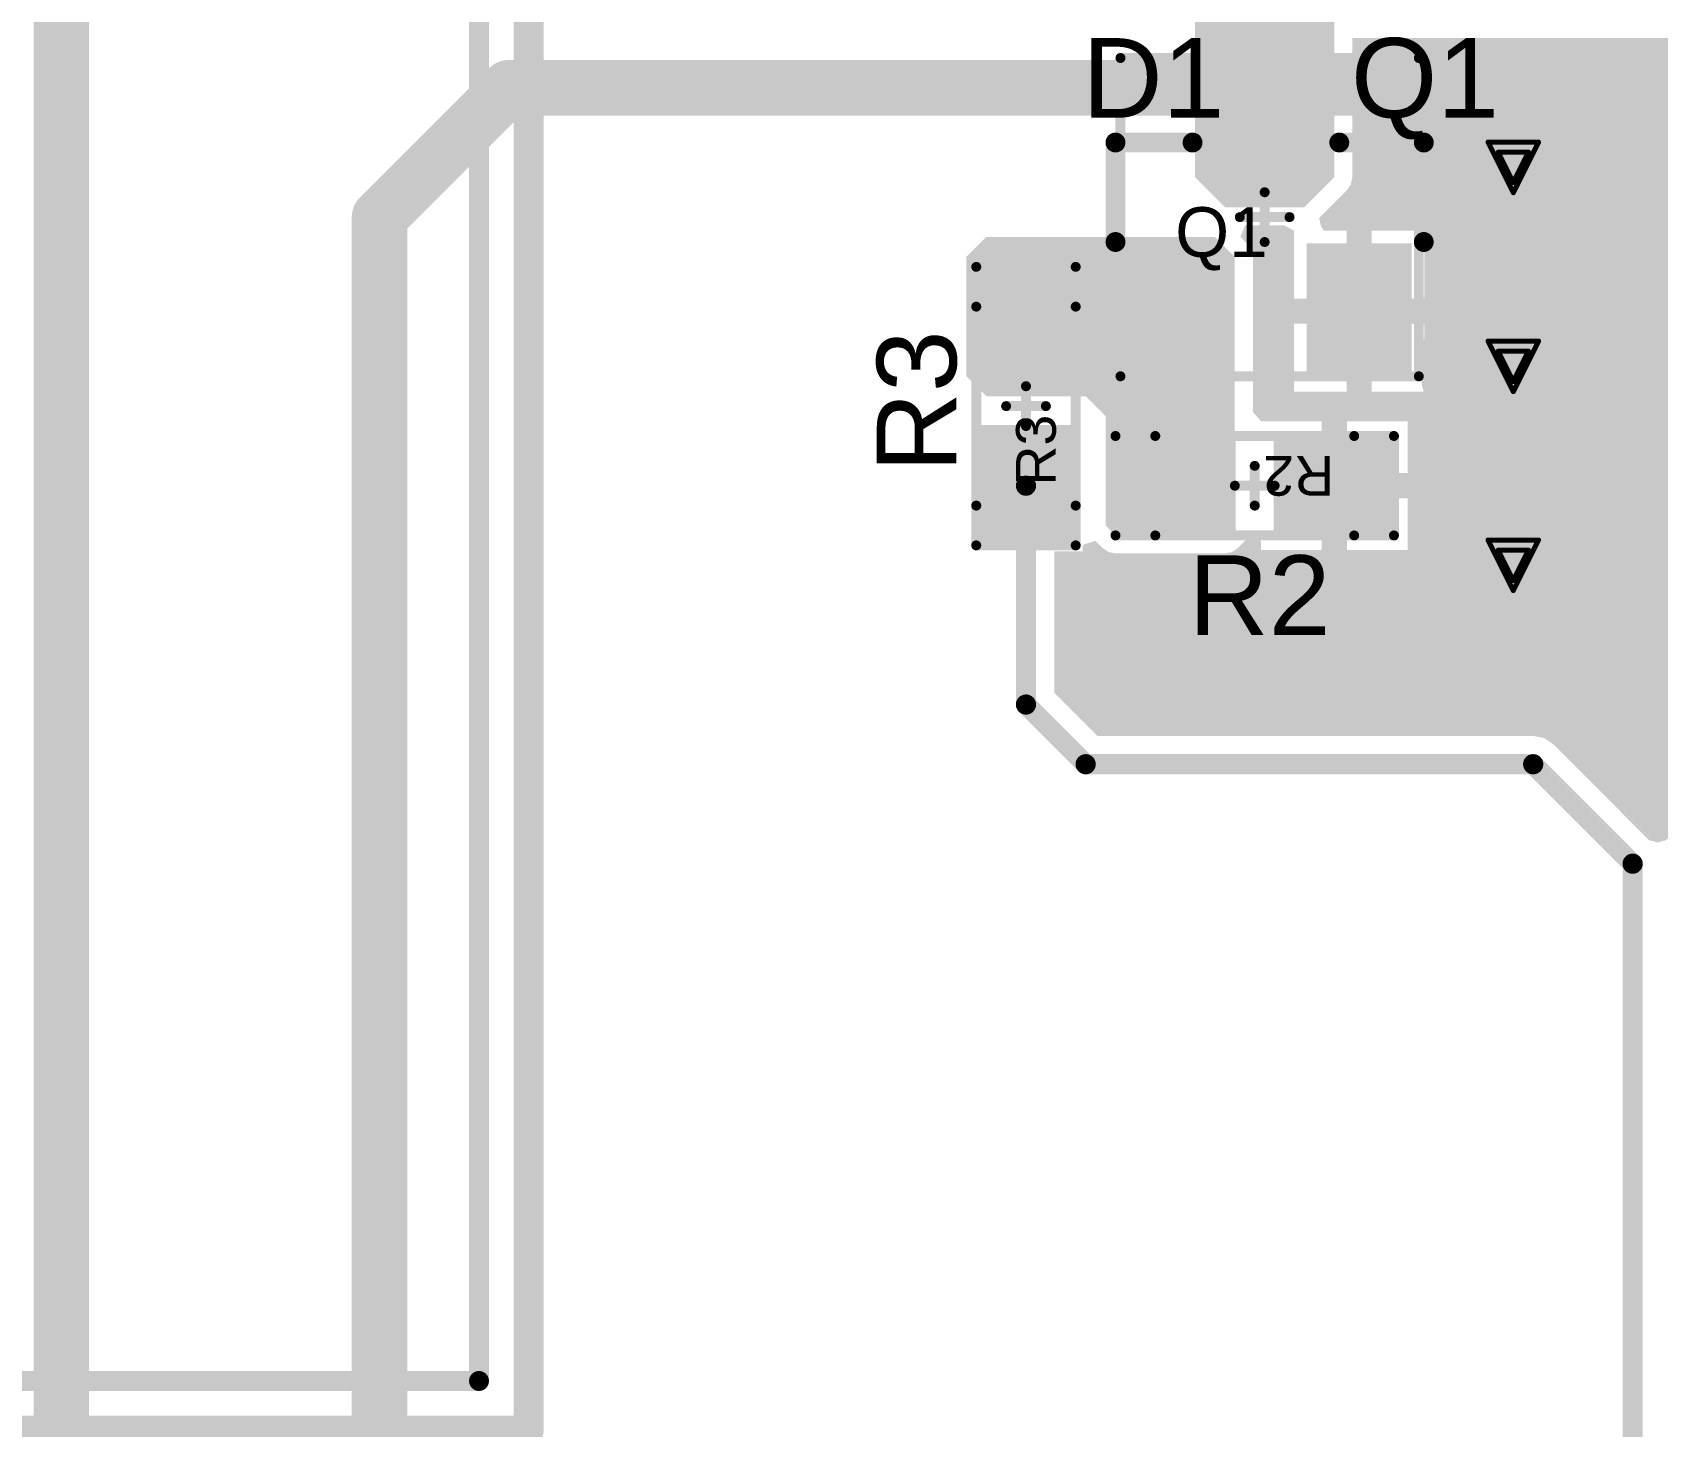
# Model space of a CAD drawing. Header units: inches. Extents: x -21 to 344, y -3 to 240.
# Drawn here: x 40.51 to 56.85, y 63.64 to 77.66 of the extents above; entities that cross this region are included whole.
import ezdxf

# ---------------------------------------------------------------- set-up
doc = ezdxf.new("R2010")
doc.units = ezdxf.units.IN
for name, color, linetype in [('Bottom 3D Body', 216, 'Continuous'), ('Bottom Layer', 5, 'Continuous'), ('Drill Drawing', 1, 'Continuous'), ('Int1 -GND)', 76, 'Continuous'), ('Int2 -PWR)', 16, 'Continuous'), ('Top Component Center', 76, 'Continuous'), ('Top Designator', 56, 'Continuous'), ('Top Layer', 1, 'Continuous'), ('Top Overlay', 2, 'Continuous'), ('Top Paste', 8, 'Continuous'), ('Top Solder', 216, 'Continuous'), ('Via Holes', 16, 'Continuous')]:
    doc.layers.add(name, color=color, linetype=linetype)
doc.styles.add('Arial', font='', dxfattribs={"height": 0.2})
doc.styles.get('Arial').set_extended_font_data('Arial')

# ---------------------------------------------------------------- blocks, each defined once
blk = doc.blocks.new('EI30_14')
at = {"layer": 'Top Component Center'}
for points in [[(16.00000102, -13.50000094, 0.1999996, 0.1999996, 0), (16.00000102, 13.50000094, 0.1999996, 0.1999996, 0)], [(-16.00000102, -13.50000094, 0.1999996, 0.1999996, 0), (16.00000102, -13.50000094, 0.1999996, 0.1999996, 0)]]:
    blk.add_lwpolyline(points, format="xyseb", dxfattribs=at)
blk.add_lwpolyline([(15.95000112, -13.50000094, 0.0999998, 0.0999998, 1), (16.05000092, -13.50000094, 0.0999998, 0.0999998, 1)], format="xyseb", close=True, dxfattribs=at)
blk.add_lwpolyline([(15.95000112, -13.50000094, 0.0999998, 0.0999998, 1), (16.05000092, -13.50000094, 0.0999998, 0.0999998, 1)], format="xyseb", close=True, dxfattribs=at)
at = {"layer": 'Top Designator'}
for points in [[(16.00000102, -13.50000094, 0.1999996, 0.1999996, 0), (16.00000102, 13.50000094, 0.1999996, 0.1999996, 0)], [(-16.00000102, -13.50000094, 0.1999996, 0.1999996, 0), (16.00000102, -13.50000094, 0.1999996, 0.1999996, 0)]]:
    blk.add_lwpolyline(points, format="xyseb", dxfattribs=at)
blk.add_lwpolyline([(15.95000112, -13.50000094, 0.0999998, 0.0999998, 1), (16.05000092, -13.50000094, 0.0999998, 0.0999998, 1)], format="xyseb", close=True, dxfattribs=at)
blk.add_lwpolyline([(15.95000112, -13.50000094, 0.0999998, 0.0999998, 1), (16.05000092, -13.50000094, 0.0999998, 0.0999998, 1)], format="xyseb", close=True, dxfattribs=at)
at = {"layer": 'Top Overlay'}
for points in [[(16.50000002, -13.99999994, 0.2999994, 0.2999994, 0), (16.50000002, 13.99999994, 0.2999994, 0.2999994, 0)], [(-16.50000002, -13.99999994, 0.2999994, 0.2999994, 0), (16.50000002, -13.99999994, 0.2999994, 0.2999994, 0)]]:
    blk.add_lwpolyline(points, format="xyseb", dxfattribs=at)
blk.add_lwpolyline([(16.42500144, -13.99999994, 0.1499997, 0.1499997, 1), (16.5749986, -13.99999994, 0.1499997, 0.1499997, 1)], format="xyseb", close=True, dxfattribs=at)
blk.add_lwpolyline([(16.42500144, -13.99999994, 0.1499997, 0.1499997, 1), (16.5749986, -13.99999994, 0.1499997, 0.1499997, 1)], format="xyseb", close=True, dxfattribs=at)
blk = doc.blocks.new('RES_0603_54')
at = {"layer": 'Top Layer'}
for points in [[(-1.2827, 0.3937), (-0.3175, 0.3937), (-0.3175, -0.3937), (-1.2827, -0.3937)], [(0.3175, 0.3937), (1.2827, 0.3937), (1.2827, -0.3937), (0.3175, -0.3937)]]:
    blk.add_hatch(color=1, dxfattribs=at).paths.add_polyline_path(points)
at = {"layer": 'Top Paste'}
for points in [[(-1.4097, 0.5206999999999999), (-0.1905, 0.5206999999999999), (-0.1905, -0.5206999999999999), (-1.4097, -0.5206999999999999)], [(0.1905, 0.5206999999999999), (1.4097, 0.5206999999999999), (1.4097, -0.5206999999999999), (0.1905, -0.5206999999999999)]]:
    blk.add_hatch(color=8, dxfattribs=at).paths.add_polyline_path(points)
at = {"layer": 'Top Solder'}
for points in [[(-1.3326999, 0.4436999), (-0.2675001, 0.4436999), (-0.2675001, -0.4436999), (-1.3326999, -0.4436999)], [(0.2675001, 0.4436999), (1.3326999, 0.4436999), (1.3326999, -0.4436999), (0.2675001, -0.4436999)]]:
    blk.add_hatch(color=216, dxfattribs=at).paths.add_polyline_path(points)
at = {"layer": 'Bottom 3D Body'}
for points in [[(-1.00000054, 0.499999, 0.0999998, 0.0999998, 0), (-1.00000054, -0.499999, 0.0999998, 0.0999998, 0)], [(-1.00000054, 0.499999, 0.0999998, 0.0999998, 0), (1.00000054, 0.499999, 0.0999998, 0.0999998, 0)], [(1.00000054, 0.499999, 0.0999998, 0.0999998, 0), (1.00000054, -0.499999, 0.0999998, 0.0999998, 0)], [(-1.00000054, -0.499999, 0.0999998, 0.0999998, 0), (1.00000054, -0.499999, 0.0999998, 0.0999998, 0)]]:
    blk.add_lwpolyline(points, format="xyseb", dxfattribs=at)
for points in [[(-1.02499922, 0.499999, 0.0499999, 0.0499999, 1), (-0.97500186, 0.499999, 0.0499999, 0.0499999, 1)], [(-1.02499922, 0.499999, 0.0499999, 0.0499999, 1), (-0.97500186, 0.499999, 0.0499999, 0.0499999, 1)], [(0.97500186, 0.499999, 0.0499999, 0.0499999, 1), (1.02499922, 0.499999, 0.0499999, 0.0499999, 1)], [(0.97500186, 0.499999, 0.0499999, 0.0499999, 1), (1.02499922, 0.499999, 0.0499999, 0.0499999, 1)], [(-1.02499922, -0.499999, 0.0499999, 0.0499999, 1), (-0.97500186, -0.499999, 0.0499999, 0.0499999, 1)], [(-1.02499922, -0.499999, 0.0499999, 0.0499999, 1), (-0.97500186, -0.499999, 0.0499999, 0.0499999, 1)], [(0.97500186, -0.499999, 0.0499999, 0.0499999, 1), (1.02499922, -0.499999, 0.0499999, 0.0499999, 1)], [(0.97500186, -0.499999, 0.0499999, 0.0499999, 1), (1.02499922, -0.499999, 0.0499999, 0.0499999, 1)]]:
    blk.add_lwpolyline(points, format="xyseb", close=True, dxfattribs=at)
at = {"layer": 'Top Component Center'}
for points in [[(-1.39999974, 0.499999, 0.0999998, 0.0999998, 0), (1.39999974, 0.499999, 0.0999998, 0.0999998, 0)], [(-1.39999974, 0.499999, 0.0999998, 0.0999998, 0), (-1.39999974, -0.499999, 0.0999998, 0.0999998, 0)], [(1.39999974, 0.499999, 0.0999998, 0.0999998, 0), (1.39999974, -0.499999, 0.0999998, 0.0999998, 0)], [(0, 0.1999996, 0.0999998, 0.0999998, 0), (0, -0.1999996, 0.0999998, 0.0999998, 0)], [(-0.1999996, 0, 0.0999998, 0.0999998, 0), (0.1999996, 0, 0.0999998, 0.0999998, 0)], [(-1.39999974, -0.499999, 0.0999998, 0.0999998, 0), (1.39999974, -0.499999, 0.0999998, 0.0999998, 0)]]:
    blk.add_lwpolyline(points, format="xyseb", dxfattribs=at)
for points in [[(-1.42499842, 0.499999, 0.0499999, 0.0499999, 1), (-1.37500106, 0.499999, 0.0499999, 0.0499999, 1)], [(-1.42499842, 0.499999, 0.0499999, 0.0499999, 1), (-1.37500106, 0.499999, 0.0499999, 0.0499999, 1)], [(1.37500106, 0.499999, 0.0499999, 0.0499999, 1), (1.42499842, 0.499999, 0.0499999, 0.0499999, 1)], [(1.37500106, 0.499999, 0.0499999, 0.0499999, 1), (1.42499842, 0.499999, 0.0499999, 0.0499999, 1)], [(-0.02499868, 0.1999996, 0.0499999, 0.0499999, 1), (0.02499868, 0.1999996, 0.0499999, 0.0499999, 1)], [(-0.22499828, 0, 0.0499999, 0.0499999, 1), (-0.17500092, 0, 0.0499999, 0.0499999, 1)], [(0.17500092, 0, 0.0499999, 0.0499999, 1), (0.22499828, 0, 0.0499999, 0.0499999, 1)], [(-0.02499868, -0.1999996, 0.0499999, 0.0499999, 1), (0.02499868, -0.1999996, 0.0499999, 0.0499999, 1)], [(-1.42499842, -0.499999, 0.0499999, 0.0499999, 1), (-1.37500106, -0.499999, 0.0499999, 0.0499999, 1)], [(-1.42499842, -0.499999, 0.0499999, 0.0499999, 1), (-1.37500106, -0.499999, 0.0499999, 0.0499999, 1)], [(1.37500106, -0.499999, 0.0499999, 0.0499999, 1), (1.42499842, -0.499999, 0.0499999, 0.0499999, 1)], [(1.37500106, -0.499999, 0.0499999, 0.0499999, 1), (1.42499842, -0.499999, 0.0499999, 0.0499999, 1)]]:
    blk.add_lwpolyline(points, format="xyseb", close=True, dxfattribs=at)
at = {"layer": 'Top Designator'}
for points in [[(-1.39999974, 0.499999, 0.0999998, 0.0999998, 0), (1.39999974, 0.499999, 0.0999998, 0.0999998, 0)], [(-1.39999974, 0.499999, 0.0999998, 0.0999998, 0), (-1.39999974, -0.499999, 0.0999998, 0.0999998, 0)], [(1.39999974, 0.499999, 0.0999998, 0.0999998, 0), (1.39999974, -0.499999, 0.0999998, 0.0999998, 0)], [(-1.39999974, -0.499999, 0.0999998, 0.0999998, 0), (1.39999974, -0.499999, 0.0999998, 0.0999998, 0)]]:
    blk.add_lwpolyline(points, format="xyseb", dxfattribs=at)
for points in [[(-1.42499842, 0.499999, 0.0499999, 0.0499999, 1), (-1.37500106, 0.499999, 0.0499999, 0.0499999, 1)], [(-1.42499842, 0.499999, 0.0499999, 0.0499999, 1), (-1.37500106, 0.499999, 0.0499999, 0.0499999, 1)], [(1.37500106, 0.499999, 0.0499999, 0.0499999, 1), (1.42499842, 0.499999, 0.0499999, 0.0499999, 1)], [(1.37500106, 0.499999, 0.0499999, 0.0499999, 1), (1.42499842, 0.499999, 0.0499999, 0.0499999, 1)], [(-1.42499842, -0.499999, 0.0499999, 0.0499999, 1), (-1.37500106, -0.499999, 0.0499999, 0.0499999, 1)], [(-1.42499842, -0.499999, 0.0499999, 0.0499999, 1), (-1.37500106, -0.499999, 0.0499999, 0.0499999, 1)], [(1.37500106, -0.499999, 0.0499999, 0.0499999, 1), (1.42499842, -0.499999, 0.0499999, 0.0499999, 1)], [(1.37500106, -0.499999, 0.0499999, 0.0499999, 1), (1.42499842, -0.499999, 0.0499999, 0.0499999, 1)]]:
    blk.add_lwpolyline(points, format="xyseb", close=True, dxfattribs=at)
at = {"layer": 'Top Overlay'}
for points in [[(-1.39999974, 0.499999, 0.0999998, 0.0999998, 0), (1.39999974, 0.499999, 0.0999998, 0.0999998, 0)], [(-1.39999974, 0.499999, 0.0999998, 0.0999998, 0), (-1.39999974, -0.499999, 0.0999998, 0.0999998, 0)], [(1.39999974, 0.499999, 0.0999998, 0.0999998, 0), (1.39999974, -0.499999, 0.0999998, 0.0999998, 0)], [(-1.39999974, -0.499999, 0.0999998, 0.0999998, 0), (1.39999974, -0.499999, 0.0999998, 0.0999998, 0)]]:
    blk.add_lwpolyline(points, format="xyseb", dxfattribs=at)
for points in [[(-1.42499842, 0.499999, 0.0499999, 0.0499999, 1), (-1.37500106, 0.499999, 0.0499999, 0.0499999, 1)], [(-1.42499842, 0.499999, 0.0499999, 0.0499999, 1), (-1.37500106, 0.499999, 0.0499999, 0.0499999, 1)], [(1.37500106, 0.499999, 0.0499999, 0.0499999, 1), (1.42499842, 0.499999, 0.0499999, 0.0499999, 1)], [(1.37500106, 0.499999, 0.0499999, 0.0499999, 1), (1.42499842, 0.499999, 0.0499999, 0.0499999, 1)], [(-1.42499842, -0.499999, 0.0499999, 0.0499999, 1), (-1.37500106, -0.499999, 0.0499999, 0.0499999, 1)], [(-1.42499842, -0.499999, 0.0499999, 0.0499999, 1), (-1.37500106, -0.499999, 0.0499999, 0.0499999, 1)], [(1.37500106, -0.499999, 0.0499999, 0.0499999, 1), (1.42499842, -0.499999, 0.0499999, 0.0499999, 1)], [(1.37500106, -0.499999, 0.0499999, 0.0499999, 1), (1.42499842, -0.499999, 0.0499999, 0.0499999, 1)]]:
    blk.add_lwpolyline(points, format="xyseb", close=True, dxfattribs=at)
at = {"layer": 'Top Designator', "style": 'Arial'}
blk.add_text('R3', height=0.3999992, dxfattribs=at).set_placement((-0.8000009399999999, -0.2999994))
blk = doc.blocks.new('RES_0603_55')
at = {"layer": 'Top Layer'}
for points in [[(-1.2827, 0.3937), (-0.3175, 0.3937), (-0.3175, -0.3937), (-1.2827, -0.3937)], [(0.3175, 0.3937), (1.2827, 0.3937), (1.2827, -0.3937), (0.3175, -0.3937)]]:
    blk.add_hatch(color=1, dxfattribs=at).paths.add_polyline_path(points)
at = {"layer": 'Top Paste'}
for points in [[(-1.4097, 0.5206999999999999), (-0.1905, 0.5206999999999999), (-0.1905, -0.5206999999999999), (-1.4097, -0.5206999999999999)], [(0.1905, 0.5206999999999999), (1.4097, 0.5206999999999999), (1.4097, -0.5206999999999999), (0.1905, -0.5206999999999999)]]:
    blk.add_hatch(color=8, dxfattribs=at).paths.add_polyline_path(points)
at = {"layer": 'Top Solder'}
for points in [[(-1.3326999, 0.4436999), (-0.2675001, 0.4436999), (-0.2675001, -0.4436999), (-1.3326999, -0.4436999)], [(0.2675001, 0.4436999), (1.3326999, 0.4436999), (1.3326999, -0.4436999), (0.2675001, -0.4436999)]]:
    blk.add_hatch(color=216, dxfattribs=at).paths.add_polyline_path(points)
at = {"layer": 'Bottom 3D Body'}
for points in [[(-1.00000054, 0.499999, 0.0999998, 0.0999998, 0), (-1.00000054, -0.499999, 0.0999998, 0.0999998, 0)], [(1.00000054, 0.499999, 0.0999998, 0.0999998, 0), (-1.00000054, 0.499999, 0.0999998, 0.0999998, 0)], [(1.00000054, 0.499999, 0.0999998, 0.0999998, 0), (1.00000054, -0.499999, 0.0999998, 0.0999998, 0)], [(1.00000054, -0.499999, 0.0999998, 0.0999998, 0), (-1.00000054, -0.499999, 0.0999998, 0.0999998, 0)]]:
    blk.add_lwpolyline(points, format="xyseb", dxfattribs=at)
for points in [[(-1.02499922, 0.499999, 0.0499999, 0.0499999, 1), (-0.97500186, 0.499999, 0.0499999, 0.0499999, 1)], [(-1.02499922, 0.499999, 0.0499999, 0.0499999, 1), (-0.97500186, 0.499999, 0.0499999, 0.0499999, 1)], [(0.97500186, 0.499999, 0.0499999, 0.0499999, 1), (1.02499922, 0.499999, 0.0499999, 0.0499999, 1)], [(0.97500186, 0.499999, 0.0499999, 0.0499999, 1), (1.02499922, 0.499999, 0.0499999, 0.0499999, 1)], [(-1.02499922, -0.499999, 0.0499999, 0.0499999, 1), (-0.97500186, -0.499999, 0.0499999, 0.0499999, 1)], [(-1.02499922, -0.499999, 0.0499999, 0.0499999, 1), (-0.97500186, -0.499999, 0.0499999, 0.0499999, 1)], [(0.97500186, -0.499999, 0.0499999, 0.0499999, 1), (1.02499922, -0.499999, 0.0499999, 0.0499999, 1)], [(0.97500186, -0.499999, 0.0499999, 0.0499999, 1), (1.02499922, -0.499999, 0.0499999, 0.0499999, 1)]]:
    blk.add_lwpolyline(points, format="xyseb", close=True, dxfattribs=at)
at = {"layer": 'Top Component Center'}
for points in [[(1.39999974, 0.499999, 0.0999998, 0.0999998, 0), (-1.39999974, 0.499999, 0.0999998, 0.0999998, 0)], [(-1.39999974, 0.499999, 0.0999998, 0.0999998, 0), (-1.39999974, -0.499999, 0.0999998, 0.0999998, 0)], [(1.39999974, 0.499999, 0.0999998, 0.0999998, 0), (1.39999974, -0.499999, 0.0999998, 0.0999998, 0)], [(0, 0.1999996, 0.0999998, 0.0999998, 0), (0, -0.1999996, 0.0999998, 0.0999998, 0)], [(0.1999996, 0, 0.0999998, 0.0999998, 0), (-0.1999996, 0, 0.0999998, 0.0999998, 0)], [(1.39999974, -0.499999, 0.0999998, 0.0999998, 0), (-1.39999974, -0.499999, 0.0999998, 0.0999998, 0)]]:
    blk.add_lwpolyline(points, format="xyseb", dxfattribs=at)
for points in [[(-1.42499842, 0.499999, 0.0499999, 0.0499999, 1), (-1.37500106, 0.499999, 0.0499999, 0.0499999, 1)], [(-1.42499842, 0.499999, 0.0499999, 0.0499999, 1), (-1.37500106, 0.499999, 0.0499999, 0.0499999, 1)], [(1.37500106, 0.499999, 0.0499999, 0.0499999, 1), (1.42499842, 0.499999, 0.0499999, 0.0499999, 1)], [(1.37500106, 0.499999, 0.0499999, 0.0499999, 1), (1.42499842, 0.499999, 0.0499999, 0.0499999, 1)], [(-0.02499868, 0.1999996, 0.0499999, 0.0499999, 1), (0.02499868, 0.1999996, 0.0499999, 0.0499999, 1)], [(-0.22499828, 0, 0.0499999, 0.0499999, 1), (-0.17500092, 0, 0.0499999, 0.0499999, 1)], [(0.17500092, 0, 0.0499999, 0.0499999, 1), (0.22499828, 0, 0.0499999, 0.0499999, 1)], [(-0.02499868, -0.1999996, 0.0499999, 0.0499999, 1), (0.02499868, -0.1999996, 0.0499999, 0.0499999, 1)], [(-1.42499842, -0.499999, 0.0499999, 0.0499999, 1), (-1.37500106, -0.499999, 0.0499999, 0.0499999, 1)], [(-1.42499842, -0.499999, 0.0499999, 0.0499999, 1), (-1.37500106, -0.499999, 0.0499999, 0.0499999, 1)], [(1.37500106, -0.499999, 0.0499999, 0.0499999, 1), (1.42499842, -0.499999, 0.0499999, 0.0499999, 1)], [(1.37500106, -0.499999, 0.0499999, 0.0499999, 1), (1.42499842, -0.499999, 0.0499999, 0.0499999, 1)]]:
    blk.add_lwpolyline(points, format="xyseb", close=True, dxfattribs=at)
at = {"layer": 'Top Designator'}
for points in [[(1.39999974, 0.499999, 0.0999998, 0.0999998, 0), (-1.39999974, 0.499999, 0.0999998, 0.0999998, 0)], [(-1.39999974, 0.499999, 0.0999998, 0.0999998, 0), (-1.39999974, -0.499999, 0.0999998, 0.0999998, 0)], [(1.39999974, 0.499999, 0.0999998, 0.0999998, 0), (1.39999974, -0.499999, 0.0999998, 0.0999998, 0)], [(1.39999974, -0.499999, 0.0999998, 0.0999998, 0), (-1.39999974, -0.499999, 0.0999998, 0.0999998, 0)]]:
    blk.add_lwpolyline(points, format="xyseb", dxfattribs=at)
for points in [[(-1.42499842, 0.499999, 0.0499999, 0.0499999, 1), (-1.37500106, 0.499999, 0.0499999, 0.0499999, 1)], [(-1.42499842, 0.499999, 0.0499999, 0.0499999, 1), (-1.37500106, 0.499999, 0.0499999, 0.0499999, 1)], [(1.37500106, 0.499999, 0.0499999, 0.0499999, 1), (1.42499842, 0.499999, 0.0499999, 0.0499999, 1)], [(1.37500106, 0.499999, 0.0499999, 0.0499999, 1), (1.42499842, 0.499999, 0.0499999, 0.0499999, 1)], [(-1.42499842, -0.499999, 0.0499999, 0.0499999, 1), (-1.37500106, -0.499999, 0.0499999, 0.0499999, 1)], [(-1.42499842, -0.499999, 0.0499999, 0.0499999, 1), (-1.37500106, -0.499999, 0.0499999, 0.0499999, 1)], [(1.37500106, -0.499999, 0.0499999, 0.0499999, 1), (1.42499842, -0.499999, 0.0499999, 0.0499999, 1)], [(1.37500106, -0.499999, 0.0499999, 0.0499999, 1), (1.42499842, -0.499999, 0.0499999, 0.0499999, 1)]]:
    blk.add_lwpolyline(points, format="xyseb", close=True, dxfattribs=at)
at = {"layer": 'Top Overlay'}
for points in [[(1.39999974, 0.499999, 0.0999998, 0.0999998, 0), (-1.39999974, 0.499999, 0.0999998, 0.0999998, 0)], [(-1.39999974, 0.499999, 0.0999998, 0.0999998, 0), (-1.39999974, -0.499999, 0.0999998, 0.0999998, 0)], [(1.39999974, 0.499999, 0.0999998, 0.0999998, 0), (1.39999974, -0.499999, 0.0999998, 0.0999998, 0)], [(1.39999974, -0.499999, 0.0999998, 0.0999998, 0), (-1.39999974, -0.499999, 0.0999998, 0.0999998, 0)]]:
    blk.add_lwpolyline(points, format="xyseb", dxfattribs=at)
for points in [[(-1.42499842, 0.499999, 0.0499999, 0.0499999, 1), (-1.37500106, 0.499999, 0.0499999, 0.0499999, 1)], [(-1.42499842, 0.499999, 0.0499999, 0.0499999, 1), (-1.37500106, 0.499999, 0.0499999, 0.0499999, 1)], [(1.37500106, 0.499999, 0.0499999, 0.0499999, 1), (1.42499842, 0.499999, 0.0499999, 0.0499999, 1)], [(1.37500106, 0.499999, 0.0499999, 0.0499999, 1), (1.42499842, 0.499999, 0.0499999, 0.0499999, 1)], [(-1.42499842, -0.499999, 0.0499999, 0.0499999, 1), (-1.37500106, -0.499999, 0.0499999, 0.0499999, 1)], [(-1.42499842, -0.499999, 0.0499999, 0.0499999, 1), (-1.37500106, -0.499999, 0.0499999, 0.0499999, 1)], [(1.37500106, -0.499999, 0.0499999, 0.0499999, 1), (1.42499842, -0.499999, 0.0499999, 0.0499999, 1)], [(1.37500106, -0.499999, 0.0499999, 0.0499999, 1), (1.42499842, -0.499999, 0.0499999, 0.0499999, 1)]]:
    blk.add_lwpolyline(points, format="xyseb", close=True, dxfattribs=at)
at = {"layer": 'Top Designator', "style": 'Arial'}
blk.add_text('R2', height=0.3999992, dxfattribs=at).set_placement((-0.79999586, -0.2999994))
blk = doc.blocks.new('SOT23F_61')
at = {"layer": 'Top Layer'}
for points in [[(-0.39999793, 1.49999954), (0.4000030099999999, 1.49999954), (0.4000030099999999, 0.38999922), (-0.39999793, 0.38999922)], [(-1.34999857, -0.38999922), (-0.54999763, -0.38999922), (-0.54999763, -1.49999954), (-1.34999857, -1.49999954)], [(0.55000017, -0.38999922), (1.35000111, -0.38999922), (1.35000111, -1.49999954), (0.55000017, -1.49999954)]]:
    blk.add_hatch(color=1, dxfattribs=at).paths.add_polyline_path(points)
at = {"layer": 'Top Paste'}
for points in [[(-0.52699793, 1.62699954), (0.5270030099999999, 1.62699954), (0.5270030099999999, 0.26299922), (-0.52699793, 0.26299922)], [(-1.47699857, -0.26299922), (-0.42299763, -0.26299922), (-0.42299763, -1.62699954), (-1.47699857, -1.62699954)], [(0.42300017, -0.26299922), (1.47700111, -0.26299922), (1.47700111, -1.62699954), (0.42300017, -1.62699954)]]:
    blk.add_hatch(color=8, dxfattribs=at).paths.add_polyline_path(points)
at = {"layer": 'Top Solder'}
for points in [[(-0.44999783, 1.54999944), (0.45000291, 1.54999944), (0.45000291, 0.33999932), (-0.44999783, 0.33999932)], [(-1.39999847, -0.33999932), (-0.49999773, -0.33999932), (-0.49999773, -1.54999944), (-1.39999847, -1.54999944)], [(0.5000002699999999, -0.33999932), (1.40000101, -0.33999932), (1.40000101, -1.54999944), (0.5000002699999999, -1.54999944)]]:
    blk.add_hatch(color=216, dxfattribs=at).paths.add_polyline_path(points)
at = {"layer": 'Top Component Center'}
for points in [[(-1.4499971, -1.59999934, 0.0999998, 0.0999998, 0), (-1.4499971, 1.59999934, 0.0999998, 0.0999998, 0)], [(-1.4499971, 1.59999934, 0.0999998, 0.0999998, 0), (1.55000198, 1.59999934, 0.0999998, 0.0999998, 0)], [(1.55000198, -1.59999934, 0.0999998, 0.0999998, 0), (1.55000198, 1.59999934, 0.0999998, 0.0999998, 0)], [(0, -0.2499995, 0.0999998, 0.0999998, 0), (0, 0.2499995, 0.0999998, 0.0999998, 0)], [(-0.2499995, 0, 0.0999998, 0.0999998, 0), (0.2499995, 0, 0.0999998, 0.0999998, 0)], [(-1.4499971, -1.59999934, 0.0999998, 0.0999998, 0), (1.55000198, -1.59999934, 0.0999998, 0.0999998, 0)]]:
    blk.add_lwpolyline(points, format="xyseb", dxfattribs=at)
for points in [[(-1.47499578, 1.59999934, 0.0499999, 0.0499999, 1), (-1.42499842, 1.59999934, 0.0499999, 0.0499999, 1)], [(-1.47499578, 1.59999934, 0.0499999, 0.0499999, 1), (-1.42499842, 1.59999934, 0.0499999, 0.0499999, 1)], [(1.5250033, 1.59999934, 0.0499999, 0.0499999, 1), (1.57500066, 1.59999934, 0.0499999, 0.0499999, 1)], [(1.5250033, 1.59999934, 0.0499999, 0.0499999, 1), (1.57500066, 1.59999934, 0.0499999, 0.0499999, 1)], [(-0.02499868, 0.2499995, 0.0499999, 0.0499999, 1), (0.02499868, 0.2499995, 0.0499999, 0.0499999, 1)], [(-0.27499818, 0, 0.0499999, 0.0499999, 1), (-0.22500082, 0, 0.0499999, 0.0499999, 1)], [(0.22500082, 0, 0.0499999, 0.0499999, 1), (0.27499818, 0, 0.0499999, 0.0499999, 1)], [(-0.02499868, -0.2499995, 0.0499999, 0.0499999, 1), (0.02499868, -0.2499995, 0.0499999, 0.0499999, 1)], [(-1.47499578, -1.59999934, 0.0499999, 0.0499999, 1), (-1.42499842, -1.59999934, 0.0499999, 0.0499999, 1)], [(-1.47499578, -1.59999934, 0.0499999, 0.0499999, 1), (-1.42499842, -1.59999934, 0.0499999, 0.0499999, 1)], [(1.5250033, -1.59999934, 0.0499999, 0.0499999, 1), (1.57500066, -1.59999934, 0.0499999, 0.0499999, 1)], [(1.5250033, -1.59999934, 0.0499999, 0.0499999, 1), (1.57500066, -1.59999934, 0.0499999, 0.0499999, 1)]]:
    blk.add_lwpolyline(points, format="xyseb", close=True, dxfattribs=at)
at = {"layer": 'Top Designator'}
for points in [[(-1.4499971, -1.59999934, 0.0999998, 0.0999998, 0), (-1.4499971, 1.59999934, 0.0999998, 0.0999998, 0)], [(-1.4499971, 1.59999934, 0.0999998, 0.0999998, 0), (1.55000198, 1.59999934, 0.0999998, 0.0999998, 0)], [(1.55000198, -1.59999934, 0.0999998, 0.0999998, 0), (1.55000198, 1.59999934, 0.0999998, 0.0999998, 0)], [(-1.4499971, -1.59999934, 0.0999998, 0.0999998, 0), (1.55000198, -1.59999934, 0.0999998, 0.0999998, 0)]]:
    blk.add_lwpolyline(points, format="xyseb", dxfattribs=at)
for points in [[(-1.47499578, 1.59999934, 0.0499999, 0.0499999, 1), (-1.42499842, 1.59999934, 0.0499999, 0.0499999, 1)], [(-1.47499578, 1.59999934, 0.0499999, 0.0499999, 1), (-1.42499842, 1.59999934, 0.0499999, 0.0499999, 1)], [(1.5250033, 1.59999934, 0.0499999, 0.0499999, 1), (1.57500066, 1.59999934, 0.0499999, 0.0499999, 1)], [(1.5250033, 1.59999934, 0.0499999, 0.0499999, 1), (1.57500066, 1.59999934, 0.0499999, 0.0499999, 1)], [(-1.47499578, -1.59999934, 0.0499999, 0.0499999, 1), (-1.42499842, -1.59999934, 0.0499999, 0.0499999, 1)], [(-1.47499578, -1.59999934, 0.0499999, 0.0499999, 1), (-1.42499842, -1.59999934, 0.0499999, 0.0499999, 1)], [(1.5250033, -1.59999934, 0.0499999, 0.0499999, 1), (1.57500066, -1.59999934, 0.0499999, 0.0499999, 1)], [(1.5250033, -1.59999934, 0.0499999, 0.0499999, 1), (1.57500066, -1.59999934, 0.0499999, 0.0499999, 1)]]:
    blk.add_lwpolyline(points, format="xyseb", close=True, dxfattribs=at)
at = {"layer": 'Top Overlay'}
for points in [[(-1.49999954, 0.75000104, 0.1999996, 0.1999996, 0), (-0.72499982, 0.75000104, 0.1999996, 0.1999996, 0)], [(-1.49999954, -0.2499995, 0.1999996, 0.1999996, 0), (-1.49999954, 0.75000104, 0.1999996, 0.1999996, 0)], [(0.75000104, 0.75000104, 0.1999996, 0.1999996, 0), (1.59999934, 0.75000104, 0.1999996, 0.1999996, 0)], [(1.59999934, -0.2499995, 0.1999996, 0.1999996, 0), (1.59999934, 0.75000104, 0.1999996, 0.1999996, 0)]]:
    blk.add_lwpolyline(points, format="xyseb", dxfattribs=at)
for points in [[(-1.54999944, 0.75000104, 0.0999998, 0.0999998, 1), (-1.44999964, 0.75000104, 0.0999998, 0.0999998, 1)], [(-1.54999944, 0.75000104, 0.0999998, 0.0999998, 1), (-1.44999964, 0.75000104, 0.0999998, 0.0999998, 1)], [(-0.77499972, 0.75000104, 0.0999998, 0.0999998, 1), (-0.67499992, 0.75000104, 0.0999998, 0.0999998, 1)], [(0.7000011399999999, 0.75000104, 0.0999998, 0.0999998, 1), (0.8000009399999999, 0.75000104, 0.0999998, 0.0999998, 1)], [(1.54999944, 0.75000104, 0.0999998, 0.0999998, 1), (1.64999924, 0.75000104, 0.0999998, 0.0999998, 1)], [(1.54999944, 0.75000104, 0.0999998, 0.0999998, 1), (1.64999924, 0.75000104, 0.0999998, 0.0999998, 1)], [(-1.54999944, -0.2499995, 0.0999998, 0.0999998, 1), (-1.44999964, -0.2499995, 0.0999998, 0.0999998, 1)], [(1.54999944, -0.2499995, 0.0999998, 0.0999998, 1), (1.64999924, -0.2499995, 0.0999998, 0.0999998, 1)]]:
    blk.add_lwpolyline(points, format="xyseb", close=True, dxfattribs=at)
at = {"layer": 'Top Designator', "style": 'Arial'}
blk.add_text('Q1', height=0.499999, rotation=360, dxfattribs=at).set_placement((-0.90000074, -0.3999992))

msp = doc.modelspace()

# ---------------------------------------------------------------- hatches: boundary and pattern name
at = {"layer": 'Bottom Layer'}
h = msp.add_hatch(color=5, dxfattribs=at)
edge = h.paths.add_edge_path()
edge.add_arc((55.40000095999999, 76.2999998), 0.2999994, 0, 360)
h = msp.add_hatch(color=5, dxfattribs=at)
edge = h.paths.add_edge_path()
edge.add_arc((55.40000095999999, 74.30000126), 0.2999994, 0, 360)
h = msp.add_hatch(color=5, dxfattribs=at)
edge = h.paths.add_edge_path()
edge.add_arc((55.40000095999999, 72.30000018), 0.2999994, 0, 360)
at = {"layer": 'Int2 -PWR)'}
h = msp.add_hatch(color=7, dxfattribs=at)
edge = h.paths.add_edge_path()
edge.add_arc((55.40000095999999, 76.2999998), 0.9369983799999999, 0, 360)
h = msp.add_hatch(color=7, dxfattribs=at)
edge = h.paths.add_edge_path()
edge.add_arc((55.40000095999999, 74.30000126), 0.9369983799999999, 0, 360)
h = msp.add_hatch(color=7, dxfattribs=at)
edge = h.paths.add_edge_path()
edge.add_arc((55.40000095999999, 72.30000018), 0.9369983799999999, 0, 360)
at = {"layer": 'Top Layer'}
for points in [[(52.19999974, 76.19999999999999), (52.49999913999999, 75.9000006), (53.30000008, 75.9000006), (53.59999948, 76.19999999999999), (53.59999948, 78.99999948), (54.40000042, 79.80000042), (55.89999996, 79.80000042), (56.29999916, 80.19999962), (56.29999916, 81.79999896), (55.99999722, 82.1000009), (54.60000002, 82.1000009), (52.19999974, 79.70000062)], [(52.59999893999999, 72.69999938), (52.49999913999999, 72.59999957999999), (51.40000134, 72.59999957999999), (51.30000153999999, 72.69999938), (51.30000153999999, 73.79999464), (51.09999686, 73.99999932), (50.09997854, 73.99999932), (49.9000018, 74.19997098), (49.9000018, 75.39998636), (50.1000014, 75.6000012), (52.3999968, 75.6000012), (52.59999893999999, 75.4000016)]]:
    msp.add_hatch(color=1, dxfattribs=at).paths.add_polyline_path(points)
h = msp.add_hatch(color=1, dxfattribs=at)
h.paths.add_polyline_path([(62.51871925999999, 76.19999999999999), (62.53251908, 76.13062498), (62.57181541999999, 76.07181382), (62.74501294, 75.8986163), (62.69641003999999, 75.78128353999999), (60.59999309999999, 75.78128353999999), (60.53062823999999, 75.76748372), (60.53061808, 75.76747864), (60.47181454, 75.72818738), (60.27180986, 75.52816745999999), (60.23251606, 75.46935376), (60.21871878, 75.39998636), (60.21871878, 74.19997098), (60.2325186, 74.1305985), (60.27181493999999, 74.07178479999999), (60.45630022, 73.88730206), (60.44540361999999, 73.82412464), (60.41008492, 73.76030206), (60.37849748, 73.76030206), (60.37849748, 72.43950206), (60.66512377999999, 72.43950206), (60.66512377999999, 70.9679937), (60.28200034, 70.5848728), (58.1000108, 70.5848728), (58.0999981, 70.58487534), (57.9909813, 70.56318882), (57.89856086, 70.50143634), (57.89855578, 70.50142871999999), (56.9319029, 69.53477837999999), (56.8500006, 69.51384877999999), (56.76809575999999, 69.53477837999999), (55.80144033999999, 70.50143634), (55.70901989999999, 70.56318882), (55.6000031, 70.58487534), (55.59999039999999, 70.5848728), (51.21800271999999, 70.5848728), (50.7848743, 71.01800122), (50.7848743, 72.43960111999999), (51.0715006, 72.43960111999999), (51.0715006, 72.49772648), (51.09339032, 72.51389357999999), (51.1985006, 72.54512796), (51.27181516, 72.4718134), (51.33062632, 72.43251706), (51.40000134, 72.41871723999999), (52.49999913999999, 72.41871723999999), (52.56937161999999, 72.43251706), (52.62818532, 72.4718134), (52.72818511999999, 72.5718132), (52.7365976, 72.58440144), (52.86359759999999, 72.54587726), (52.86359759999999, 72.45230112), (53.47319759999999, 72.45230112), (53.47319759999999, 73.10001127999999), (53.47319759999999, 73.74770112), (52.90828382, 73.74770112), (52.86359759999999, 73.74770366), (52.78128127999999, 73.8406067), (52.78128127999999, 75.4000016), (52.76748146, 75.46937661999999), (52.72818511999999, 75.52818778), (52.6549874, 75.60138549999999), (52.70358776, 75.71871826), (53.09166166, 75.71871826), (53.19599724, 75.66399904), (53.19599977999999, 75.59171572), (53.19599977999999, 74.98200141999999), (53.72299898, 74.98200141999999), (53.72299898, 75.66400158), (53.49542768, 75.66400158), (53.4636091, 75.71502002), (53.44737341999999, 75.79100158), (53.72818565999999, 76.07181382), (53.767482, 76.13062498), (53.78128182, 76.19999999999999), (53.78128182, 77.59999974), (62.51871925999999, 77.59999974)])
h.paths.add_polyline_path([(55.59050096, 76.8207379), (55.59050096, 76.4904998), (55.92073906, 76.4904998), (55.86965966, 76.61381426), (55.71381542, 76.76965849999999)], flags=0)
h.paths.add_polyline_path([(55.20950096, 76.8207379), (55.08618649999999, 76.76965849999999), (54.93034226, 76.61381426), (54.87926286, 76.4904998), (55.20950096, 76.4904998)], flags=0)
h.paths.add_polyline_path([(55.92073906, 76.1094998), (55.59050096, 76.1094998), (55.59050096, 75.77926169999999), (55.71381542, 75.8303411), (55.86965966, 75.98618533999999)], flags=0)
h.paths.add_polyline_path([(55.20950096, 76.1094998), (54.87926286, 76.1094998), (54.93034226, 75.98618533999999), (55.08618649999999, 75.8303411), (55.20950096, 75.77926169999999)], flags=0)
h.paths.add_polyline_path([(54.50399818, 75.66400158), (53.97699898, 75.66400158), (53.97699898, 74.98200141999999), (54.50399818, 74.98200141999999)], flags=0)
h.paths.add_polyline_path([(55.59050096, 74.82073935999999), (55.59050096, 74.49050125999999), (55.92073906, 74.49050125999999), (55.86965966, 74.61381571999999), (55.71381542, 74.76965996)], flags=0)
h.paths.add_polyline_path([(55.20950096, 74.82073935999999), (55.08618649999999, 74.76965996), (54.93034226, 74.61381571999999), (54.87926286, 74.49050125999999), (55.20950096, 74.49050125999999)], flags=0)
h.paths.add_polyline_path([(54.50399818, 74.72800142), (53.97699898, 74.72800142), (53.97699898, 74.04600126), (54.50399818, 74.04600126)], flags=0)
h.paths.add_polyline_path([(53.72299898, 74.72800142), (53.19599977999999, 74.72800142), (53.19599977999999, 74.04600126), (53.72299898, 74.04600126)], flags=0)
h.paths.add_polyline_path([(55.92073906, 74.10950126), (55.59050096, 74.10950126), (55.59050096, 73.77926316), (55.71381542, 73.83034255999999), (55.86965966, 73.9861868)], flags=0)
h.paths.add_polyline_path([(55.20950096, 74.10950126), (54.87926286, 74.10950126), (54.93034226, 73.9861868), (55.08618649999999, 73.83034255999999), (55.20950096, 73.77926316)], flags=0)
h.paths.add_polyline_path([(53.7271976, 73.74770112), (53.7271976, 73.22701128), (54.3367976, 73.22701128), (54.3367976, 73.74770112)], flags=0)
h.paths.add_polyline_path([(55.59050096, 72.82073828), (55.59050096, 72.49050018), (55.92073906, 72.49050018), (55.86965966, 72.61381464), (55.71381542, 72.76965888)], flags=0)
h.paths.add_polyline_path([(55.20950096, 72.82073828), (55.08618649999999, 72.76965888), (54.93034226, 72.61381464), (54.87926286, 72.49050018), (55.20950096, 72.49050018)], flags=0)
h.paths.add_polyline_path([(54.3367976, 72.97301128), (53.7271976, 72.97301128), (53.7271976, 72.45230112), (54.3367976, 72.45230112)], flags=0)
h.paths.add_polyline_path([(55.92073906, 72.10950018), (55.59050096, 72.10950018), (55.59050096, 71.77926208), (55.71381542, 71.83034148), (55.86965966, 71.98618572)], flags=0)
h.paths.add_polyline_path([(55.20950096, 72.10950018), (54.87926286, 72.10950018), (54.93034226, 71.98618572), (55.08618649999999, 71.83034148), (55.20950096, 71.77926208)], flags=0)
h = msp.add_hatch(color=1, dxfattribs=at)
edge = h.paths.add_edge_path()
edge.add_arc((55.40000095999999, 76.2999998), 0.2999994, 0, 360)
h = msp.add_hatch(color=1, dxfattribs=at)
edge = h.paths.add_edge_path()
edge.add_arc((55.40000095999999, 74.30000126), 0.2999994, 0, 360)
h = msp.add_hatch(color=1, dxfattribs=at)
edge = h.paths.add_edge_path()
edge.add_arc((55.40000095999999, 72.30000018), 0.2999994, 0, 360)
at = {"layer": 'Via Holes'}
h = msp.add_hatch(color=7, dxfattribs=at)
edge = h.paths.add_edge_path()
edge.add_arc((55.40000095999999, 76.2999998), 0.17499838, 0, 360)
h = msp.add_hatch(color=7, dxfattribs=at)
edge = h.paths.add_edge_path()
edge.add_arc((55.40000095999999, 74.30000126), 0.17499838, 0, 360)
h = msp.add_hatch(color=7, dxfattribs=at)
edge = h.paths.add_edge_path()
edge.add_arc((55.40000095999999, 72.30000018), 0.17499838, 0, 360)

# ---------------------------------------------------------------- linework, layer by layer
at = {"layer": 'Drill Drawing'}
for points in [[(55.14600096, 76.55399979999999, 0.0508, 0.0508, 0), (55.65400096, 76.55399979999999, 0.0508, 0.0508, 0)], [(55.14600096, 76.55399979999999, 0.0508, 0.0508, 0), (55.40000095999999, 76.04599979999999, 0.0508, 0.0508, 0)], [(55.24760096, 76.4523998, 0.0508, 0.0508, 0), (55.55240096, 76.4523998, 0.0508, 0.0508, 0)], [(55.24760096, 76.4523998, 0.0508, 0.0508, 0), (55.40000095999999, 76.1475998, 0.0508, 0.0508, 0)], [(55.40000095999999, 76.04599979999999, 0.0508, 0.0508, 0), (55.65400096, 76.55399979999999, 0.0508, 0.0508, 0)], [(55.40000095999999, 76.1475998, 0.0508, 0.0508, 0), (55.55240096, 76.4523998, 0.0508, 0.0508, 0)], [(55.14600096, 74.55400126, 0.0508, 0.0508, 0), (55.65400096, 74.55400126, 0.0508, 0.0508, 0)], [(55.14600096, 74.55400126, 0.0508, 0.0508, 0), (55.40000095999999, 74.04600126, 0.0508, 0.0508, 0)], [(55.40000095999999, 74.04600126, 0.0508, 0.0508, 0), (55.65400096, 74.55400126, 0.0508, 0.0508, 0)], [(55.24760096, 74.45240126, 0.0508, 0.0508, 0), (55.55240096, 74.45240126, 0.0508, 0.0508, 0)], [(55.24760096, 74.45240126, 0.0508, 0.0508, 0), (55.40000095999999, 74.14760126, 0.0508, 0.0508, 0)], [(55.40000095999999, 74.14760126, 0.0508, 0.0508, 0), (55.55240096, 74.45240126, 0.0508, 0.0508, 0)], [(55.14600096, 72.55400017999999, 0.0508, 0.0508, 0), (55.65400096, 72.55400017999999, 0.0508, 0.0508, 0)], [(55.14600096, 72.55400017999999, 0.0508, 0.0508, 0), (55.40000095999999, 72.04600018, 0.0508, 0.0508, 0)], [(55.40000095999999, 72.04600018, 0.0508, 0.0508, 0), (55.65400096, 72.55400017999999, 0.0508, 0.0508, 0)], [(55.24760096, 72.45240018, 0.0508, 0.0508, 0), (55.55240096, 72.45240018, 0.0508, 0.0508, 0)], [(55.24760096, 72.45240018, 0.0508, 0.0508, 0), (55.40000095999999, 72.14760018, 0.0508, 0.0508, 0)], [(55.40000095999999, 72.14760018, 0.0508, 0.0508, 0), (55.55240096, 72.45240018, 0.0508, 0.0508, 0)]]:
    msp.add_lwpolyline(points, format="xyseb", dxfattribs=at)
for points in [[(55.13330095999999, 76.55399979999999, 0.0254, 0.0254, 1), (55.15870095999999, 76.55399979999999, 0.0254, 0.0254, 1)], [(55.13330095999999, 76.55399979999999, 0.0254, 0.0254, 1), (55.15870095999999, 76.55399979999999, 0.0254, 0.0254, 1)], [(55.23490096, 76.4523998, 0.0254, 0.0254, 1), (55.26030096, 76.4523998, 0.0254, 0.0254, 1)], [(55.23490096, 76.4523998, 0.0254, 0.0254, 1), (55.26030096, 76.4523998, 0.0254, 0.0254, 1)], [(55.53970096, 76.4523998, 0.0254, 0.0254, 1), (55.56510096, 76.4523998, 0.0254, 0.0254, 1)], [(55.53970096, 76.4523998, 0.0254, 0.0254, 1), (55.56510096, 76.4523998, 0.0254, 0.0254, 1)], [(55.64130096, 76.55399979999999, 0.0254, 0.0254, 1), (55.66670095999999, 76.55399979999999, 0.0254, 0.0254, 1)], [(55.64130096, 76.55399979999999, 0.0254, 0.0254, 1), (55.66670095999999, 76.55399979999999, 0.0254, 0.0254, 1)], [(55.38730096, 76.1475998, 0.0254, 0.0254, 1), (55.41270096, 76.1475998, 0.0254, 0.0254, 1)], [(55.38730096, 76.1475998, 0.0254, 0.0254, 1), (55.41270096, 76.1475998, 0.0254, 0.0254, 1)], [(55.38730096, 76.04599979999999, 0.0254, 0.0254, 1), (55.41270096, 76.04599979999999, 0.0254, 0.0254, 1)], [(55.38730096, 76.04599979999999, 0.0254, 0.0254, 1), (55.41270096, 76.04599979999999, 0.0254, 0.0254, 1)], [(55.13330095999999, 74.55400126, 0.0254, 0.0254, 1), (55.15870095999999, 74.55400126, 0.0254, 0.0254, 1)], [(55.13330095999999, 74.55400126, 0.0254, 0.0254, 1), (55.15870095999999, 74.55400126, 0.0254, 0.0254, 1)], [(55.64130096, 74.55400126, 0.0254, 0.0254, 1), (55.66670095999999, 74.55400126, 0.0254, 0.0254, 1)], [(55.64130096, 74.55400126, 0.0254, 0.0254, 1), (55.66670095999999, 74.55400126, 0.0254, 0.0254, 1)], [(55.23490096, 74.45240126, 0.0254, 0.0254, 1), (55.26030096, 74.45240126, 0.0254, 0.0254, 1)], [(55.23490096, 74.45240126, 0.0254, 0.0254, 1), (55.26030096, 74.45240126, 0.0254, 0.0254, 1)], [(55.53970096, 74.45240126, 0.0254, 0.0254, 1), (55.56510096, 74.45240126, 0.0254, 0.0254, 1)], [(55.53970096, 74.45240126, 0.0254, 0.0254, 1), (55.56510096, 74.45240126, 0.0254, 0.0254, 1)], [(55.38730096, 74.14760126, 0.0254, 0.0254, 1), (55.41270096, 74.14760126, 0.0254, 0.0254, 1)], [(55.38730096, 74.14760126, 0.0254, 0.0254, 1), (55.41270096, 74.14760126, 0.0254, 0.0254, 1)], [(55.38730096, 74.04600126, 0.0254, 0.0254, 1), (55.41270096, 74.04600126, 0.0254, 0.0254, 1)], [(55.38730096, 74.04600126, 0.0254, 0.0254, 1), (55.41270096, 74.04600126, 0.0254, 0.0254, 1)], [(55.13330095999999, 72.55400017999999, 0.0254, 0.0254, 1), (55.15870095999999, 72.55400017999999, 0.0254, 0.0254, 1)], [(55.13330095999999, 72.55400017999999, 0.0254, 0.0254, 1), (55.15870095999999, 72.55400017999999, 0.0254, 0.0254, 1)], [(55.64130096, 72.55400017999999, 0.0254, 0.0254, 1), (55.66670095999999, 72.55400017999999, 0.0254, 0.0254, 1)], [(55.64130096, 72.55400017999999, 0.0254, 0.0254, 1), (55.66670095999999, 72.55400017999999, 0.0254, 0.0254, 1)], [(55.23490096, 72.45240018, 0.0254, 0.0254, 1), (55.26030096, 72.45240018, 0.0254, 0.0254, 1)], [(55.23490096, 72.45240018, 0.0254, 0.0254, 1), (55.26030096, 72.45240018, 0.0254, 0.0254, 1)], [(55.53970096, 72.45240018, 0.0254, 0.0254, 1), (55.56510096, 72.45240018, 0.0254, 0.0254, 1)], [(55.53970096, 72.45240018, 0.0254, 0.0254, 1), (55.56510096, 72.45240018, 0.0254, 0.0254, 1)], [(55.38730096, 72.14760018, 0.0254, 0.0254, 1), (55.41270096, 72.14760018, 0.0254, 0.0254, 1)], [(55.38730096, 72.14760018, 0.0254, 0.0254, 1), (55.41270096, 72.14760018, 0.0254, 0.0254, 1)], [(55.38730096, 72.04600018, 0.0254, 0.0254, 1), (55.41270096, 72.04600018, 0.0254, 0.0254, 1)], [(55.38730096, 72.04600018, 0.0254, 0.0254, 1), (55.41270096, 72.04600018, 0.0254, 0.0254, 1)]]:
    msp.add_lwpolyline(points, format="xyseb", close=True, dxfattribs=at)
at = {"layer": 'Int1 -GND)'}
for points in [[(55.16640224, 76.94180954, 0.254, 0.254, -0.176326980708465), (55.63359968, 76.94180954, 0.254, 0.254, 0)], [(54.75819121999999, 76.06640107999999, 0.254, 0.254, -0.176326980708465), (54.75819121999999, 76.53359852, 0.254, 0.254, 0)], [(56.04181069999999, 76.53359852, 0.254, 0.254, -0.1763269807084648), (56.04181069999999, 76.06640107999999, 0.254, 0.254, 0)], [(55.63359968, 75.65819006, 0.254, 0.254, -0.176326980708465), (55.16640224, 75.65819006, 0.254, 0.254, 0)], [(55.16640224, 74.94181099999999, 0.254, 0.254, -0.176326980708465), (55.63359968, 74.94181099999999, 0.254, 0.254, 0)], [(54.75819121999999, 74.06640254, 0.254, 0.254, -0.176326980708465), (54.75819121999999, 74.53359998, 0.254, 0.254, 0)], [(56.04181069999999, 74.53359998, 0.254, 0.254, -0.1763269807084648), (56.04181069999999, 74.06640254, 0.254, 0.254, 0)], [(55.63359968, 73.65819152, 0.254, 0.254, -0.176326980708465), (55.16640224, 73.65819152, 0.254, 0.254, 0)], [(55.16640224, 72.94180992, 0.254, 0.254, -0.176326980708465), (55.63359968, 72.94180992, 0.254, 0.254, 0)], [(54.75819121999999, 72.06640146, 0.254, 0.254, -0.176326980708465), (54.75819121999999, 72.53359889999999, 0.254, 0.254, 0)], [(56.04181069999999, 72.53359889999999, 0.254, 0.254, -0.1763269807084648), (56.04181069999999, 72.06640146, 0.254, 0.254, 0)], [(55.63359968, 71.65819044, 0.254, 0.254, -0.176326980708465), (55.16640224, 71.65819044, 0.254, 0.254, 0)]]:
    msp.add_lwpolyline(points, format="xyseb", dxfattribs=at)
for points in [[(55.10290224, 76.94180954, 0.127, 0.127, 1), (55.22990224, 76.94180954, 0.127, 0.127, 1)], [(55.57009968, 76.94180954, 0.127, 0.127, 1), (55.69709968, 76.94180954, 0.127, 0.127, 1)], [(54.69469122, 76.53359852, 0.127, 0.127, 1), (54.82169122, 76.53359852, 0.127, 0.127, 1)], [(55.97831069999999, 76.53359852, 0.127, 0.127, 1), (56.1053107, 76.53359852, 0.127, 0.127, 1)], [(54.69469122, 76.06640107999999, 0.127, 0.127, 1), (54.82169122, 76.06640107999999, 0.127, 0.127, 1)], [(55.97831069999999, 76.06640107999999, 0.127, 0.127, 1), (56.1053107, 76.06640107999999, 0.127, 0.127, 1)], [(55.10290224, 75.65819006, 0.127, 0.127, 1), (55.22990224, 75.65819006, 0.127, 0.127, 1)], [(55.57009968, 75.65819006, 0.127, 0.127, 1), (55.69709968, 75.65819006, 0.127, 0.127, 1)], [(55.10290224, 74.94181099999999, 0.127, 0.127, 1), (55.22990224, 74.94181099999999, 0.127, 0.127, 1)], [(55.57009968, 74.94181099999999, 0.127, 0.127, 1), (55.69709968, 74.94181099999999, 0.127, 0.127, 1)], [(54.69469122, 74.53359998, 0.127, 0.127, 1), (54.82169122, 74.53359998, 0.127, 0.127, 1)], [(55.97831069999999, 74.53359998, 0.127, 0.127, 1), (56.1053107, 74.53359998, 0.127, 0.127, 1)], [(54.69469122, 74.06640254, 0.127, 0.127, 1), (54.82169122, 74.06640254, 0.127, 0.127, 1)], [(55.97831069999999, 74.06640254, 0.127, 0.127, 1), (56.1053107, 74.06640254, 0.127, 0.127, 1)], [(55.10290224, 73.65819152, 0.127, 0.127, 1), (55.22990224, 73.65819152, 0.127, 0.127, 1)], [(55.57009968, 73.65819152, 0.127, 0.127, 1), (55.69709968, 73.65819152, 0.127, 0.127, 1)], [(55.10290224, 72.94180992, 0.127, 0.127, 1), (55.22990224, 72.94180992, 0.127, 0.127, 1)], [(55.57009968, 72.94180992, 0.127, 0.127, 1), (55.69709968, 72.94180992, 0.127, 0.127, 1)], [(54.69469122, 72.53359889999999, 0.127, 0.127, 1), (54.82169122, 72.53359889999999, 0.127, 0.127, 1)], [(55.97831069999999, 72.53359889999999, 0.127, 0.127, 1), (56.1053107, 72.53359889999999, 0.127, 0.127, 1)], [(54.69469122, 72.06640146, 0.127, 0.127, 1), (54.82169122, 72.06640146, 0.127, 0.127, 1)], [(55.97831069999999, 72.06640146, 0.127, 0.127, 1), (56.1053107, 72.06640146, 0.127, 0.127, 1)], [(55.10290224, 71.65819044, 0.127, 0.127, 1), (55.22990224, 71.65819044, 0.127, 0.127, 1)], [(55.57009968, 71.65819044, 0.127, 0.127, 1), (55.69709968, 71.65819044, 0.127, 0.127, 1)]]:
    msp.add_lwpolyline(points, format="xyseb", close=True, dxfattribs=at)
at = {"layer": 'Int2 -PWR)'}
for points in [[(40.79999968, 61.49999892, 0.5588, 0.5588, 0), (40.79999968, 78.50000048, 0.5588, 0.5588, 0)], [(44.0000009, 75.80000079999999, 0.5588, 0.5588, 0), (45.30000084, 77.10000074, 0.5588, 0.5588, 0)], [(45.30000084, 77.10000074, 0.5588, 0.5588, 0), (68.6000025, 77.10000074, 0.5588, 0.5588, 0)], [(44.0000009, 59.20000098, 0.5588, 0.5588, 0), (44.0000009, 75.80000079999999, 0.5588, 0.5588, 0)]]:
    msp.add_lwpolyline(points, format="xyseb", dxfattribs=at)
for points in [[(45.16030084, 77.10000074, 0.2794, 0.2794, 1), (45.43970083999999, 77.10000074, 0.2794, 0.2794, 1)], [(45.16030084, 77.10000074, 0.2794, 0.2794, 1), (45.43970083999999, 77.10000074, 0.2794, 0.2794, 1)], [(43.8603009, 75.80000079999999, 0.2794, 0.2794, 1), (44.13970089999999, 75.80000079999999, 0.2794, 0.2794, 1)], [(43.8603009, 75.80000079999999, 0.2794, 0.2794, 1), (44.13970089999999, 75.80000079999999, 0.2794, 0.2794, 1)]]:
    msp.add_lwpolyline(points, format="xyseb", close=True, dxfattribs=at)
at = {"layer": 'Top Layer'}
for points in [[(50.5000006, 70.90000044, 0.2032, 0.2032, 0), (50.5000006, 73.10000112, 0.2032, 0.2032, 0)], [(50.5000006, 70.90000044, 0.2032, 0.2032, 0), (51.10000194, 70.2999991, 0.2032, 0.2032, 0)], [(51.10000194, 70.2999991, 0.2032, 0.2032, 0), (55.6000031, 70.2999991, 0.2032, 0.2032, 0)], [(55.6000031, 70.2999991, 0.2032, 0.2032, 0), (56.60000109999999, 69.30000109999999, 0.2032, 0.2032, 0)], [(56.60000109999999, 56.35677324, 0.2032, 0.2032, 0), (56.60000109999999, 69.30000109999999, 0.2032, 0.2032, 0)]]:
    msp.add_lwpolyline(points, format="xyseb", dxfattribs=at)
for points in [[(50.4492006, 73.10000112, 0.1016, 0.1016, 1), (50.5508006, 73.10000112, 0.1016, 0.1016, 1)], [(50.4492006, 70.90000044, 0.1016, 0.1016, 1), (50.5508006, 70.90000044, 0.1016, 0.1016, 1)], [(50.4492006, 70.90000044, 0.1016, 0.1016, 1), (50.5508006, 70.90000044, 0.1016, 0.1016, 1)], [(51.04920194, 70.2999991, 0.1016, 0.1016, 1), (51.15080193999999, 70.2999991, 0.1016, 0.1016, 1)], [(51.04920194, 70.2999991, 0.1016, 0.1016, 1), (51.15080193999999, 70.2999991, 0.1016, 0.1016, 1)], [(55.5492031, 70.2999991, 0.1016, 0.1016, 1), (55.6508031, 70.2999991, 0.1016, 0.1016, 1)], [(55.5492031, 70.2999991, 0.1016, 0.1016, 1), (55.6508031, 70.2999991, 0.1016, 0.1016, 1)], [(56.5492011, 69.30000109999999, 0.1016, 0.1016, 1), (56.6508011, 69.30000109999999, 0.1016, 0.1016, 1)], [(56.5492011, 69.30000109999999, 0.1016, 0.1016, 1), (56.6508011, 69.30000109999999, 0.1016, 0.1016, 1)]]:
    msp.add_lwpolyline(points, format="xyseb", close=True, dxfattribs=at)

# ---------------------------------------------------------------- block references
for name, p in [('EI30_14', (29.00000042, 77.60000228)), ('SOT23F_61', (52.89999834, 75.80000079999999))]:
    msp.add_blockref(name, p)
for name, p, rotation in [('RES_0603_54', (50.5000006, 73.90010111999999), 90), ('RES_0603_55', (52.80009759999999, 73.10000112), 180)]:
    msp.add_blockref(name, p, dxfattribs=dict(rotation=rotation))

# ---------------------------------------------------------------- texts
at = {"layer": 'Top Overlay', "style": 'Arial'}
for s, p in [('D1', (51.0668397, 76.80013088)), ('Q1', (53.76683937999999, 76.80013088)), ('R2', (52.1335508, 71.60013112))]:
    msp.add_text(s, height=0.8000009399999999, dxfattribs=at).set_placement(p)
msp.add_text('R3', height=0.8000009399999999, rotation=90, dxfattribs=at).set_placement((49.79986992, 73.23354923999999))

doc.saveas('drawing.dxf')
